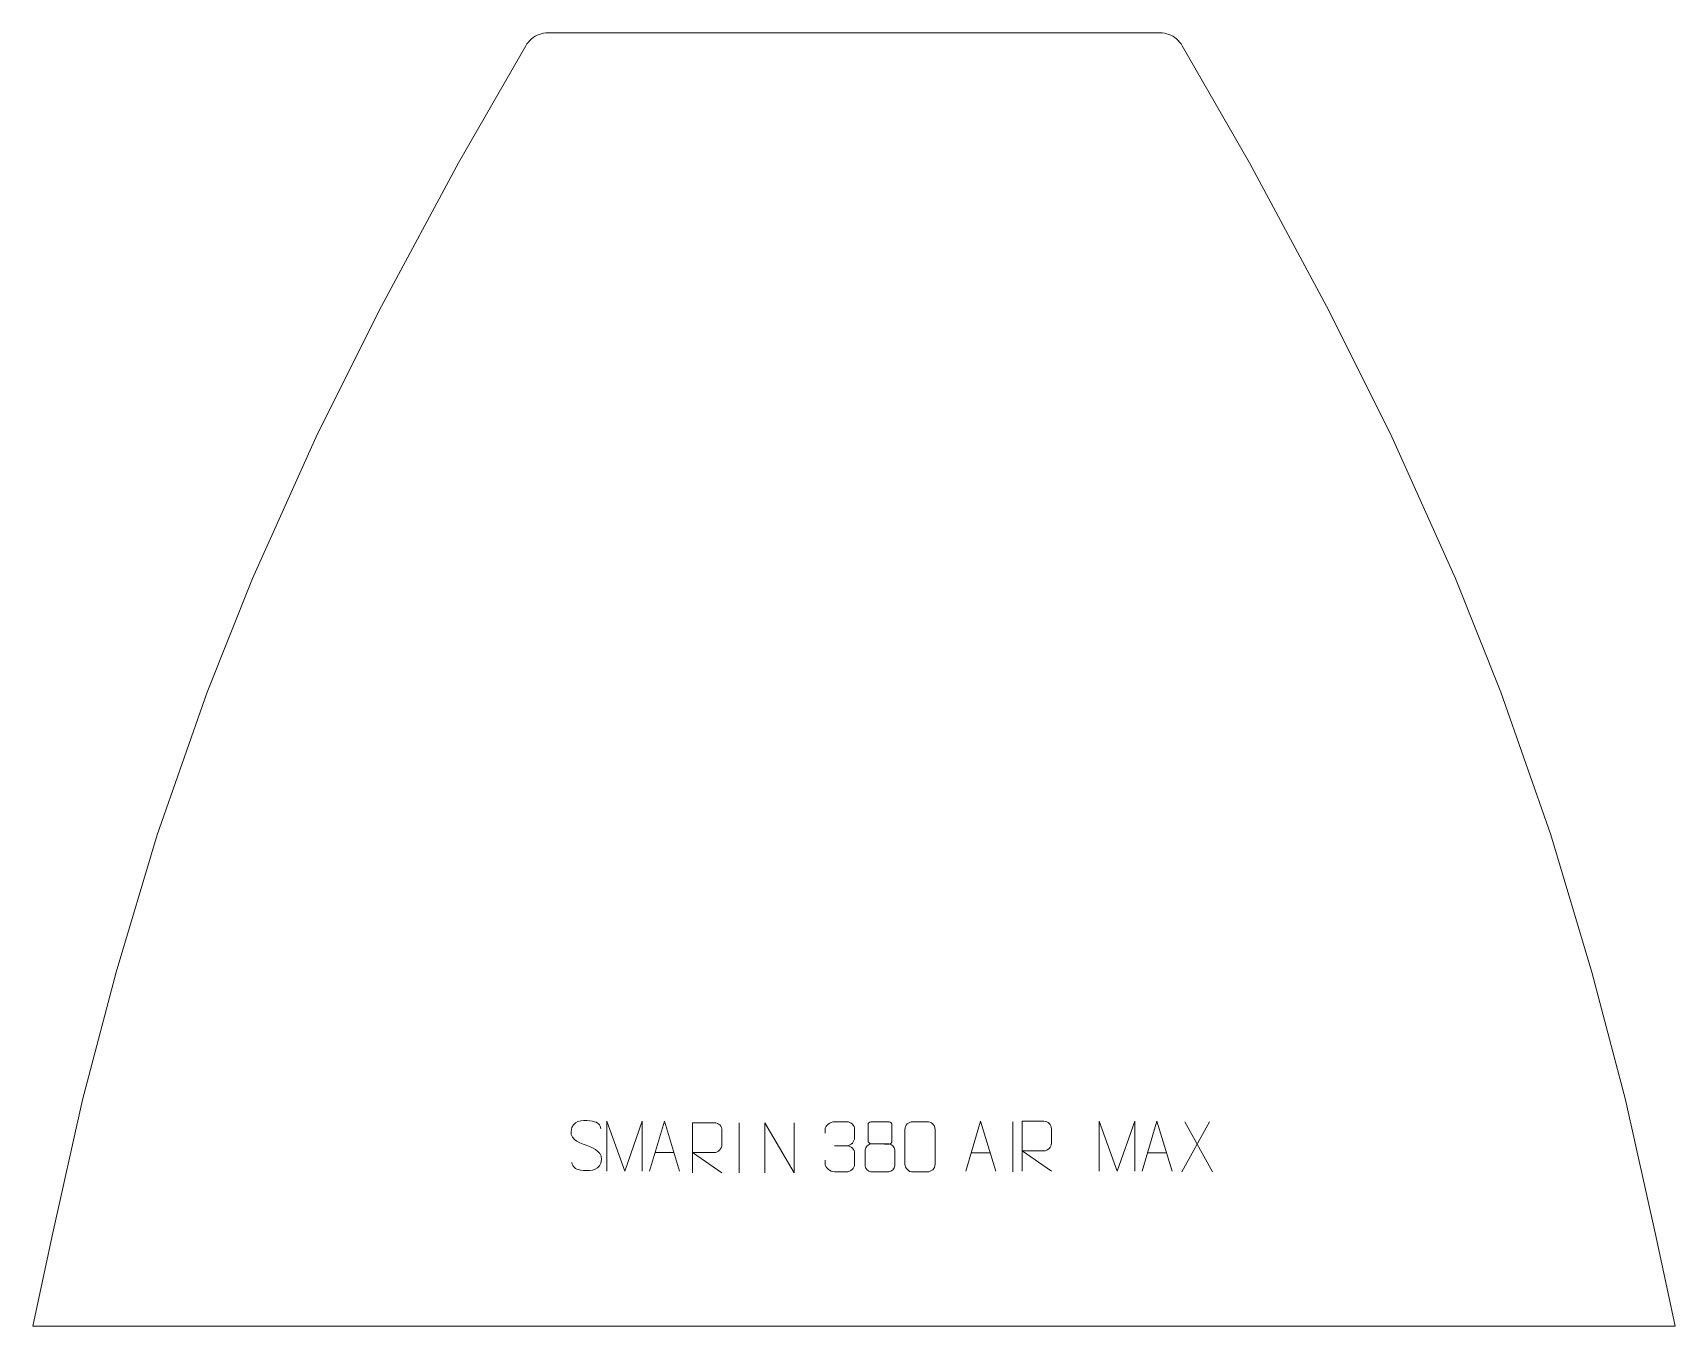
# Model space of a CAD drawing. Header units: millimetres. Extents: x -414 to 405, y 928 to 1573.
import ezdxf

# ---------------------------------------------------------------- set-up
doc = ezdxf.new("R2010")
doc.units = ezdxf.units.MM
doc.header["$MEASUREMENT"] = 0
doc.layers.add('layer 1', color=7, linetype='Continuous')

msp = doc.modelspace()

# ---------------------------------------------------------------- linework, layer by layer
at = {"layer": 'layer 1', "color": 242, "lineweight": 9}
msp.add_open_spline([(-157.0322, 1572.536), (-157.0322, 1572.536), (148.0946, 1572.536), (148.0946, 1572.536), (148.0946, 1572.536), (148.0946, 1572.536), (149.2165, 1572.4868), (149.2165, 1572.4868), (149.2165, 1572.4868), (149.2165, 1572.4868), (150.33, 1572.3403), (150.33, 1572.3403), (150.33, 1572.3403), (150.33, 1572.3403), (151.427, 1572.0963), (151.427, 1572.0963), (151.427, 1572.0963), (151.427, 1572.0963), (152.4975, 1571.758), (152.4975, 1571.758), (152.4975, 1571.758), (152.4975, 1571.758), (153.5354, 1571.3274), (153.5354, 1571.3274), (153.5354, 1571.3274), (153.5354, 1571.3274), (154.5314, 1570.8077), (154.5314, 1570.8077), (154.5314, 1570.8077), (154.5314, 1570.8077), (155.4784, 1570.2034), (155.4784, 1570.2034), (155.4784, 1570.2034), (155.4784, 1570.2034), (156.3682, 1569.5185), (156.3682, 1569.5185), (156.3682, 1569.5185), (156.3682, 1569.5185), (157.1955, 1568.7592), (157.1955, 1568.7592), (157.1955, 1568.7592), (157.1955, 1568.7592), (157.9534, 1567.9298), (157.9534, 1567.9298), (157.9534, 1567.9298), (157.9534, 1567.9298), (158.6357, 1567.0378), (158.6357, 1567.0378), (158.6357, 1567.0378), (158.6357, 1567.0378), (159.2379, 1566.0888), (159.2379, 1566.0888), (159.2379, 1566.0888), (159.2379, 1566.0888), (192.8157, 1507.6932), (192.8157, 1507.6932), (192.8157, 1507.6932), (192.8157, 1507.6932), (231.1679, 1436.2628), (231.1679, 1436.2628), (231.1679, 1436.2628), (231.1679, 1436.2628), (263.0311, 1372.5361), (263.0311, 1372.5361), (263.0311, 1372.5361), (263.0311, 1372.5361), (295.4869, 1300.4118), (295.4869, 1300.4118), (295.4869, 1300.4118), (295.4869, 1300.4118), (318.1292, 1243.684), (318.1292, 1243.684), (318.1292, 1243.684), (318.1292, 1243.684), (343.0311, 1172.5364), (343.0311, 1172.5364), (343.0311, 1172.5364), (343.0311, 1172.5364), (363.5823, 1104.0303), (363.5823, 1104.0303), (363.5823, 1104.0303), (363.5823, 1104.0303), (380.2488, 1040.4566), (380.2488, 1040.4566), (380.2488, 1040.4566), (380.2488, 1040.4566), (395.531, 972.5364), (395.531, 972.5364), (395.531, 972.5364), (395.531, 972.5364), (405.0856, 927.5362), (405.0856, 927.5362), (405.0856, 927.5362), (405.0856, 927.5362), (-414.0238, 927.5362), (-414.0238, 927.5362), (-414.0238, 927.5362), (-414.0238, 927.5362), (-404.4686, 972.5364), (-404.4686, 972.5364), (-404.4686, 972.5364), (-404.4686, 972.5364), (-389.1864, 1040.4566), (-389.1864, 1040.4566), (-389.1864, 1040.4566), (-389.1864, 1040.4566), (-372.5205, 1104.0303), (-372.5205, 1104.0303), (-372.5205, 1104.0303), (-372.5205, 1104.0303), (-351.9687, 1172.5364), (-351.9687, 1172.5364), (-351.9687, 1172.5364), (-351.9687, 1172.5364), (-327.0674, 1243.684), (-327.0674, 1243.684), (-327.0674, 1243.684), (-327.0674, 1243.684), (-304.4253, 1300.4118), (-304.4253, 1300.4118), (-304.4253, 1300.4118), (-304.4253, 1300.4118), (-271.9687, 1372.5361), (-271.9687, 1372.5361), (-271.9687, 1372.5361), (-271.9687, 1372.5361), (-240.1055, 1436.2628), (-240.1055, 1436.2628), (-240.1055, 1436.2628), (-240.1055, 1436.2628), (-201.7533, 1507.6932), (-201.7533, 1507.6932), (-201.7533, 1507.6932), (-201.7533, 1507.6932), (-168.1763, 1566.0888), (-168.1763, 1566.0888), (-168.1763, 1566.0888), (-168.1763, 1566.0888), (-167.5739, 1567.0378), (-167.5739, 1567.0378), (-167.5739, 1567.0378), (-167.5739, 1567.0378), (-166.8918, 1567.9298), (-166.8918, 1567.9298), (-166.8918, 1567.9298), (-166.8918, 1567.9298), (-166.1339, 1568.7592), (-166.1339, 1568.7592), (-166.1339, 1568.7592), (-166.1339, 1568.7592), (-165.3064, 1569.5185), (-165.3064, 1569.5185), (-165.3064, 1569.5185), (-165.3064, 1569.5185), (-164.416, 1570.2034), (-164.416, 1570.2034), (-164.416, 1570.2034), (-164.416, 1570.2034), (-163.469, 1570.8077), (-163.469, 1570.8077), (-163.469, 1570.8077), (-163.469, 1570.8077), (-162.4736, 1571.3274), (-162.4736, 1571.3274), (-162.4736, 1571.3274), (-162.4736, 1571.3274), (-161.4358, 1571.758), (-161.4358, 1571.758), (-161.4358, 1571.758), (-161.4358, 1571.758), (-160.3646, 1572.0963), (-160.3646, 1572.0963), (-160.3646, 1572.0963), (-160.3646, 1572.0963), (-159.2684, 1572.3403), (-159.2684, 1572.3403), (-159.2684, 1572.3403), (-159.2684, 1572.3403), (-158.1548, 1572.4868), (-158.1548, 1572.4868), (-158.1548, 1572.4868), (-158.1548, 1572.4868), (-157.0322, 1572.536), (-157.0322, 1572.536)], degree=3, knots=[0, 0, 0, 0, 0.0212766, 0.0212766, 0.0212766, 0.0212766, 0.04255319, 0.04255319, 0.04255319, 0.04255319, 0.06382979, 0.06382979, 0.06382979, 0.06382979, 0.08510638, 0.08510638, 0.08510638, 0.08510638, 0.10638298, 0.10638298, 0.10638298, 0.10638298, 0.12765957, 0.12765957, 0.12765957, 0.12765957, 0.14893617, 0.14893617, 0.14893617, 0.14893617, 0.17021277, 0.17021277, 0.17021277, 0.17021277, 0.19148936, 0.19148936, 0.19148936, 0.19148936, 0.21276596, 0.21276596, 0.21276596, 0.21276596, 0.23404255, 0.23404255, 0.23404255, 0.23404255, 0.25531915, 0.25531915, 0.25531915, 0.25531915, 0.27659574, 0.27659574, 0.27659574, 0.27659574, 0.29787234, 0.29787234, 0.29787234, 0.29787234, 0.31914894, 0.31914894, 0.31914894, 0.31914894, 0.34042553, 0.34042553, 0.34042553, 0.34042553, 0.36170213, 0.36170213, 0.36170213, 0.36170213, 0.38297872, 0.38297872, 0.38297872, 0.38297872, 0.40425532, 0.40425532, 0.40425532, 0.40425532, 0.42553191, 0.42553191, 0.42553191, 0.42553191, 0.44680851, 0.44680851, 0.44680851, 0.44680851, 0.46808511, 0.46808511, 0.46808511, 0.46808511, 0.4893617, 0.4893617, 0.4893617, 0.4893617, 0.5106383, 0.5106383, 0.5106383, 0.5106383, 0.53191489, 0.53191489, 0.53191489, 0.53191489, 0.55319149, 0.55319149, 0.55319149, 0.55319149, 0.57446809, 0.57446809, 0.57446809, 0.57446809, 0.59574468, 0.59574468, 0.59574468, 0.59574468, 0.61702128, 0.61702128, 0.61702128, 0.61702128, 0.63829787, 0.63829787, 0.63829787, 0.63829787, 0.65957447, 0.65957447, 0.65957447, 0.65957447, 0.68085106, 0.68085106, 0.68085106, 0.68085106, 0.70212766, 0.70212766, 0.70212766, 0.70212766, 0.72340426, 0.72340426, 0.72340426, 0.72340426, 0.74468085, 0.74468085, 0.74468085, 0.74468085, 0.76595745, 0.76595745, 0.76595745, 0.76595745, 0.78723404, 0.78723404, 0.78723404, 0.78723404, 0.80851064, 0.80851064, 0.80851064, 0.80851064, 0.82978723, 0.82978723, 0.82978723, 0.82978723, 0.85106383, 0.85106383, 0.85106383, 0.85106383, 0.87234043, 0.87234043, 0.87234043, 0.87234043, 0.89361702, 0.89361702, 0.89361702, 0.89361702, 0.91489362, 0.91489362, 0.91489362, 0.91489362, 0.93617021, 0.93617021, 0.93617021, 0.93617021, 0.95744681, 0.95744681, 0.95744681, 0.95744681, 1, 1, 1, 1], dxfattribs=at)
at = {"layer": 'layer 1', "color": 250, "lineweight": 9}
for points, knots in [([(-137.9906, 1017.7613), (-142.2389, 1019.2317), (-147.147, 1021.0275), (-145.1419, 1026.5478), (-145.1419, 1026.5478), (-143.6384, 1030.6877), (-138.4248, 1030.2992), (-134.8212, 1029.6981), (-134.8212, 1029.6981), (-131.9606, 1029.2209), (-131.0959, 1028.0077), (-130.7853, 1025.9236)], [0, 0, 0, 0, 0.25, 0.25, 0.25, 0.25, 0.5, 0.5, 0.5, 0.5, 1, 1, 1, 1]), ([(-127.7598, 1004.8405), (-127.7598, 1004.8405), (-127.7598, 1029.7984), (-127.7598, 1029.7984), (-127.7598, 1029.7984), (-127.7598, 1029.7984), (-118.8347, 1004.8405), (-118.8347, 1004.8405), (-118.8347, 1004.8405), (-118.8347, 1004.8405), (-110.0748, 1029.7979), (-110.0748, 1029.7979), (-110.0748, 1029.7979), (-110.0748, 1029.7979), (-110.0748, 1004.8405), (-110.0748, 1004.8405)], [0, 0, 0, 0, 0.2, 0.2, 0.2, 0.2, 0.4, 0.4, 0.4, 0.4, 0.6, 0.6, 0.6, 0.6, 1, 1, 1, 1]), ([(-106.3878, 1004.8427), (-106.3878, 1004.8427), (-99.0168, 1029.7962), (-99.0168, 1029.7962), (-99.0168, 1029.7962), (-99.0168, 1029.7962), (-91.4469, 1004.8427), (-91.4469, 1004.8427)], [0, 0, 0, 0, 0.33333333, 0.33333333, 0.33333333, 0.33333333, 1, 1, 1, 1]), ([(-85.0052, 1004), (-85.0052, 1004), (-85.0052, 1028.9535), (-85.0052, 1028.9535), (-85.0052, 1028.9535), (-81.4104, 1028.9535), (-77.8149, 1028.9535), (-74.2197, 1028.9535), (-74.2197, 1028.9535), (-71.8944, 1028.9158), (-70.3371, 1027.4258), (-70.3412, 1025.0594), (-70.3412, 1025.0594), (-70.3416, 1023.0239), (-70.3416, 1019.9645), (-70.3412, 1017.9285), (-70.3412, 1017.9285), (-70.3477, 1016.053), (-72.16, 1014.1112), (-74.1695, 1014.0921), (-74.1695, 1014.0921), (-74.1695, 1014.0921), (-85.0052, 1014.0921), (-85.0052, 1014.0921), (-85.0052, 1014.0921), (-85.0052, 1014.0921), (-70.3505, 1004), (-70.3505, 1004)], [0, 0, 0, 0, 0.125, 0.125, 0.125, 0.125, 0.25, 0.25, 0.25, 0.25, 0.375, 0.375, 0.375, 0.375, 0.5, 0.5, 0.5, 0.5, 0.625, 0.625, 0.625, 0.625, 0.75, 0.75, 0.75, 0.75, 1, 1, 1, 1]), ([(-49.0005, 1004), (-49.0005, 1004), (-49.0005, 1028.9535), (-49.0005, 1028.9535), (-49.0005, 1028.9535), (-49.0005, 1028.9535), (-34.3457, 1004), (-34.3457, 1004), (-34.3457, 1004), (-34.3457, 1004), (-34.3457, 1028.9535), (-34.3457, 1028.9535)], [0, 0, 0, 0, 0.25, 0.25, 0.25, 0.25, 0.5, 0.5, 0.5, 0.5, 1, 1, 1, 1]), ([(-18.8966, 1023.7699), (-18.8966, 1023.7699), (-18.8966, 1025.6271), (-18.8966, 1025.6271), (-18.8966, 1025.6271), (-18.9109, 1027.369), (-16.2464, 1029.4871), (-14.1873, 1029.4644), (-14.1873, 1029.4644), (-12.1232, 1029.4644), (-10.0592, 1029.4644), (-7.9955, 1029.4644), (-7.9955, 1029.4644), (-5.801, 1029.4732), (-4.2027, 1027.6264), (-4.1583, 1025.7143), (-4.1583, 1025.7143), (-4.1587, 1024.2792), (-4.1587, 1022.8441), (-4.1583, 1021.4086), (-4.1583, 1021.4086), (-4.2069, 1019.7551), (-5.8095, 1017.5251), (-8.0078, 1017.5351), (-8.0078, 1017.5351), (-5.8041, 1017.5239), (-4.1961, 1015.7207), (-4.1421, 1013.6612), (-4.1421, 1013.6612), (-4.1425, 1011.8765), (-4.1425, 1010.0918), (-4.1421, 1008.3067), (-4.1421, 1008.3067), (-4.132, 1006.2453), (-6.1869, 1004.4822), (-8.0078, 1004.4903), (-8.0078, 1004.4903), (-10.0731, 1004.4906), (-12.1383, 1004.4906), (-14.2039, 1004.4903), (-14.2039, 1004.4903), (-16.3725, 1004.5018), (-18.9035, 1006.902), (-18.9221, 1008.3638), (-18.9221, 1008.3638), (-18.9221, 1008.3638), (-18.9221, 1010.2724), (-18.9221, 1010.2724)], [0, 0, 0, 0, 0.07692308, 0.07692308, 0.07692308, 0.07692308, 0.15384615, 0.15384615, 0.15384615, 0.15384615, 0.23076923, 0.23076923, 0.23076923, 0.23076923, 0.30769231, 0.30769231, 0.30769231, 0.30769231, 0.38461538, 0.38461538, 0.38461538, 0.38461538, 0.46153846, 0.46153846, 0.46153846, 0.46153846, 0.53846154, 0.53846154, 0.53846154, 0.53846154, 0.61538462, 0.61538462, 0.61538462, 0.61538462, 0.69230769, 0.69230769, 0.69230769, 0.69230769, 0.76923077, 0.76923077, 0.76923077, 0.76923077, 0.84615385, 0.84615385, 0.84615385, 0.84615385, 1, 1, 1, 1]), ([(2.5145, 1027.9883), (2.5145, 1025.7753), (2.5145, 1022.093), (2.5145, 1019.8797), (2.5145, 1019.8797), (2.5295, 1019.3723), (3.3369, 1018.4409), (4.037, 1018.4421), (4.037, 1018.4421), (7.0069, 1018.4423), (9.9771, 1018.3574), (12.9475, 1018.3571), (12.9475, 1018.3571), (13.7446, 1018.3613), (14.4653, 1019.1516), (14.4627, 1019.8723), (14.4627, 1019.8723), (14.4624, 1022.0883), (14.4624, 1025.773), (14.4627, 1027.9883), (14.4627, 1027.9883), (14.4442, 1028.6991), (13.8328, 1029.4595), (12.9989, 1029.4521), (12.9989, 1029.4521), (9.9818, 1029.4518), (6.9649, 1029.4518), (3.9483, 1029.4521), (3.9483, 1029.4521), (3.3219, 1029.4597), (2.4978, 1028.7487), (2.5145, 1027.9883)], [0, 0, 0, 0, 0.11111111, 0.11111111, 0.11111111, 0.11111111, 0.22222222, 0.22222222, 0.22222222, 0.22222222, 0.33333333, 0.33333333, 0.33333333, 0.33333333, 0.44444444, 0.44444444, 0.44444444, 0.44444444, 0.55555556, 0.55555556, 0.55555556, 0.55555556, 0.66666667, 0.66666667, 0.66666667, 0.66666667, 0.77777778, 0.77777778, 0.77777778, 0.77777778, 1, 1, 1, 1]), ([(24.8872, 1029.4767), (27.2533, 1029.4767), (29.6198, 1029.4767), (31.9863, 1029.4767), (31.9863, 1029.4767), (33.9668, 1029.5123), (35.9928, 1028.018), (36.0199, 1025.5759), (36.0199, 1025.5759), (36.0195, 1019.8185), (36.0195, 1014.0607), (36.0199, 1008.3025), (36.0199, 1008.3025), (35.8778, 1005.9749), (34.1714, 1004.4926), (31.9863, 1004.4818), (31.9863, 1004.4818), (29.6139, 1004.4822), (27.2415, 1004.4822), (24.8695, 1004.4818), (24.8695, 1004.4818), (22.911, 1004.3762), (20.9046, 1006.2641), (20.916, 1008.2851), (20.916, 1008.2851), (20.9164, 1014.0657), (20.9164, 1019.846), (20.916, 1025.6258), (20.916, 1025.6258), (20.9203, 1027.7678), (22.6974, 1029.4903), (24.8872, 1029.4767)], [0, 0, 0, 0, 0.11111111, 0.11111111, 0.11111111, 0.11111111, 0.22222222, 0.22222222, 0.22222222, 0.22222222, 0.33333333, 0.33333333, 0.33333333, 0.33333333, 0.44444444, 0.44444444, 0.44444444, 0.44444444, 0.55555556, 0.55555556, 0.55555556, 0.55555556, 0.66666667, 0.66666667, 0.66666667, 0.66666667, 0.77777778, 0.77777778, 0.77777778, 0.77777778, 1, 1, 1, 1]), ([(51.2756, 1004.8005), (51.2756, 1004.8005), (58.6466, 1029.754), (58.6466, 1029.754), (58.6466, 1029.754), (58.6466, 1029.754), (66.2165, 1004.8005), (66.2165, 1004.8005)], [0, 0, 0, 0, 0.33333333, 0.33333333, 0.33333333, 0.33333333, 1, 1, 1, 1]), ([(79.3543, 1004.8005), (79.3543, 1004.8005), (79.3543, 1029.754), (79.3543, 1029.754), (79.3543, 1029.754), (82.9491, 1029.754), (86.5446, 1029.754), (90.1398, 1029.754), (90.1398, 1029.754), (92.4651, 1029.7163), (94.0224, 1028.2263), (94.0183, 1025.8599), (94.0183, 1025.8599), (94.0179, 1023.8244), (94.0179, 1020.765), (94.0183, 1018.729), (94.0183, 1018.729), (94.0118, 1016.8535), (92.1995, 1014.9117), (90.19, 1014.8926), (90.19, 1014.8926), (90.19, 1014.8926), (79.3543, 1014.8926), (79.3543, 1014.8926), (79.3543, 1014.8926), (79.3543, 1014.8926), (94.009, 1004.8005), (94.009, 1004.8005)], [0, 0, 0, 0, 0.125, 0.125, 0.125, 0.125, 0.25, 0.25, 0.25, 0.25, 0.375, 0.375, 0.375, 0.375, 0.5, 0.5, 0.5, 0.5, 0.625, 0.625, 0.625, 0.625, 0.75, 0.75, 0.75, 0.75, 1, 1, 1, 1]), ([(117.8438, 1004.7983), (117.8438, 1004.7983), (117.8438, 1029.7562), (117.8438, 1029.7562), (117.8438, 1029.7562), (117.8438, 1029.7562), (126.7689, 1004.7983), (126.7689, 1004.7983), (126.7689, 1004.7983), (126.7689, 1004.7983), (135.5288, 1029.7557), (135.5288, 1029.7557), (135.5288, 1029.7557), (135.5288, 1029.7557), (135.5288, 1004.7983), (135.5288, 1004.7983)], [0, 0, 0, 0, 0.2, 0.2, 0.2, 0.2, 0.4, 0.4, 0.4, 0.4, 0.6, 0.6, 0.6, 0.6, 1, 1, 1, 1]), ([(139.2159, 1004.8005), (139.2159, 1004.8005), (146.5869, 1029.754), (146.5869, 1029.754), (146.5869, 1029.754), (146.5869, 1029.754), (154.1568, 1004.8005), (154.1568, 1004.8005)], [0, 0, 0, 0, 0.33333333, 0.33333333, 0.33333333, 0.33333333, 1, 1, 1, 1]), ([(-137.9906, 1017.7612), (-133.972, 1016.1145), (-128.9425, 1014.2262), (-130.7765, 1008.8659), (-130.7765, 1008.8659), (-132.2363, 1004.5995), (-137.1471, 1004.8562), (-140.8732, 1005.4109), (-140.8732, 1005.4109), (-143.6232, 1005.8207), (-144.8441, 1007.0342), (-145.2221, 1009.1464)], [0, 0, 0, 0, 0.25, 0.25, 0.25, 0.25, 0.5, 0.5, 0.5, 0.5, 1, 1, 1, 1]), ([(1.0557, 1015.4701), (1.0557, 1012.2993), (1.0557, 1010.5972), (1.0557, 1007.4258), (1.0557, 1007.4258), (1.0472, 1006.2039), (2.7451, 1004.5112), (3.9977, 1004.5027), (3.9977, 1004.5027), (6.9808, 1004.503), (9.9641, 1004.503), (12.9475, 1004.5027), (12.9475, 1004.5027), (14.2708, 1004.5144), (15.8912, 1006.136), (15.8801, 1007.4352), (15.8801, 1007.4352), (15.8798, 1010.6034), (15.8798, 1012.3022), (15.8801, 1015.4701), (15.8801, 1015.4701), (15.8104, 1016.8505), (14.2326, 1018.4291), (12.9272, 1018.423), (12.9272, 1018.423), (9.9506, 1018.4227), (6.974, 1018.4227), (3.9977, 1018.423), (3.9977, 1018.423), (2.9182, 1018.4294), (1.0719, 1016.8505), (1.0557, 1015.4701)], [0, 0, 0, 0, 0.11111111, 0.11111111, 0.11111111, 0.11111111, 0.22222222, 0.22222222, 0.22222222, 0.22222222, 0.33333333, 0.33333333, 0.33333333, 0.33333333, 0.44444444, 0.44444444, 0.44444444, 0.44444444, 0.55555556, 0.55555556, 0.55555556, 0.55555556, 0.66666667, 0.66666667, 0.66666667, 0.66666667, 0.77777778, 0.77777778, 0.77777778, 0.77777778, 1, 1, 1, 1])]:
    msp.add_open_spline(points, degree=3, knots=knots, dxfattribs=at)
for points in [[(-61.6731, 1028.9638), (-61.6731, 1028.9638), (-61.6731, 1003.9897), (-61.6731, 1003.9897)], [(74.746, 1029.4997), (74.746, 1029.4997), (74.746, 1004.5256), (74.746, 1004.5256)], [(172.8365, 1029.4203), (172.8365, 1029.4203), (159.0959, 1004.5245), (159.0959, 1004.5245)], [(160.5505, 1029.4203), (160.5505, 1029.4203), (174.2911, 1004.4668), (174.2911, 1004.4668)], [(-14.1869, 1017.5247), (-14.1869, 1017.5247), (-7.9905, 1017.5247), (-7.9905, 1017.5247)], [(-103.6652, 1014.0921), (-103.6652, 1014.0921), (-94.1695, 1014.0921), (-94.1695, 1014.0921)], [(53.9982, 1014.0499), (53.9982, 1014.0499), (63.4939, 1014.0499), (63.4939, 1014.0499)], [(141.9385, 1014.0499), (141.9385, 1014.0499), (151.4342, 1014.0499), (151.4342, 1014.0499)]]:
    msp.add_open_spline(points, degree=3, dxfattribs=at)

doc.saveas('drawing.dxf')
